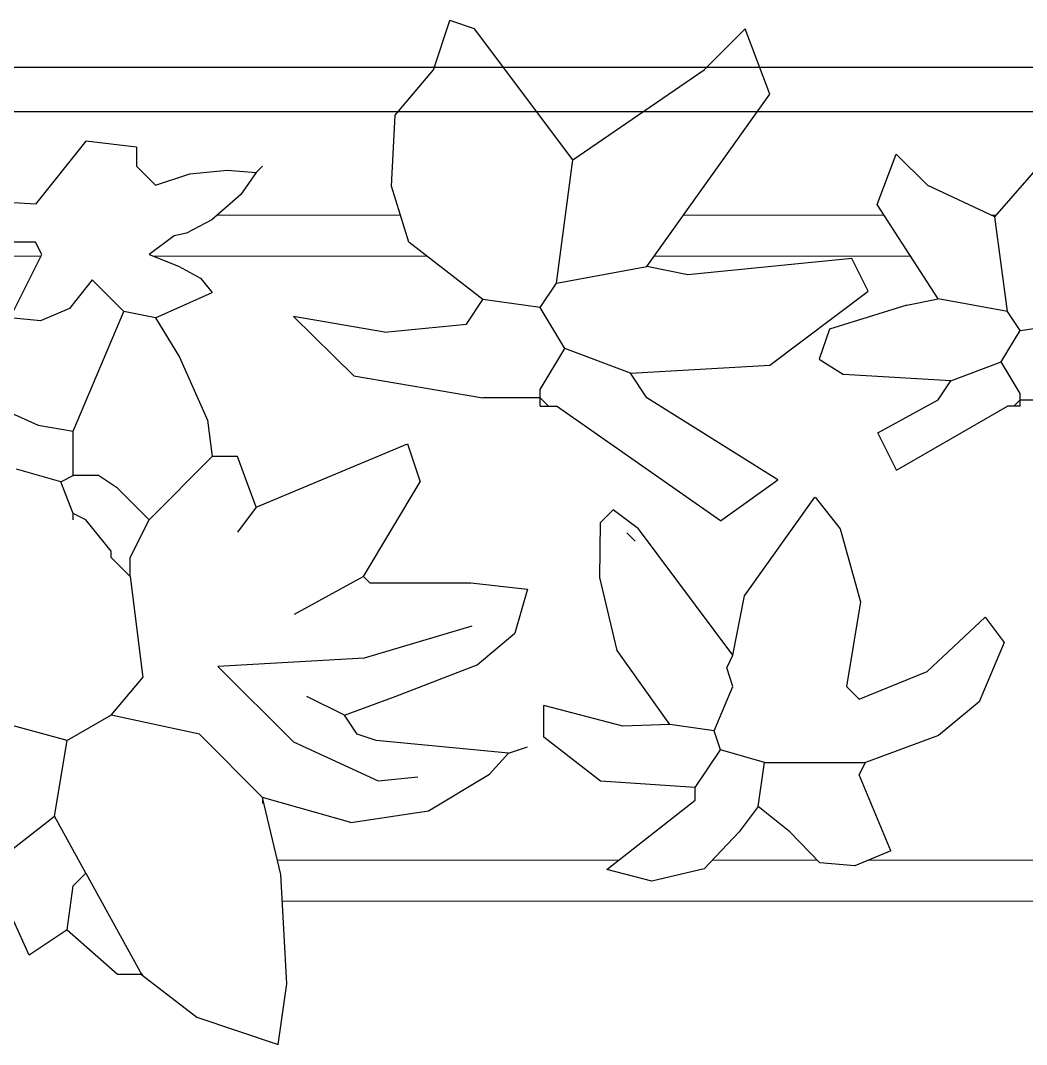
# Model space of a CAD drawing. Header units: millimetres. Extents: x 1227 to 9591, y 2506 to 9588.
# Drawn here: x 3931 to 4044.5, y 7426.9 to 7542.3 of the extents above; entities that cross this region are included whole.
import ezdxf

# ---------------------------------------------------------------- set-up
doc = ezdxf.new("R2010")
doc.units = ezdxf.units.MM
doc.layers.add('linee a vista', color=5, linetype='Continuous')
doc.layers.add('Plants', color=92, linetype='Continuous')
doc.layers.add('Pots', color=145, linetype='Continuous', lineweight=13)

# ---------------------------------------------------------------- blocks, each defined once
blk = doc.blocks.new('6')
at = {"layer": 'Plants'}
for p, q in [((5645.73, 14756.73), (5650.53, 14771.13)), ((5657.72, 14768.73), (5650.53, 14771.13)), ((5686.52, 14730.34), (5657.72, 14768.73)), ((5724.91, 14756.73), (5736.9, 14768.73)), ((5744.1, 14749.53), (5736.9, 14768.73)), ((5634.52, 14743.43), (5645.73, 14756.73)), ((5686.52, 14730.34), (5724.91, 14756.73)), ((5810, 14713.73), (5844.09, 14753.02)), ((5708.11, 14699.15), (5744.1, 14749.53)), ((5633.41, 14722.66), (5634.52, 14743.43)), ((5544.04, 14735.87), (5529.27, 14717.42)), ((5558.8, 14734.03), (5544.04, 14735.87)), ((5558.8, 14734.03), (5558.8, 14728.49)), ((5775.54, 14717.31), (5781.08, 14732.07)), ((5790.31, 14722.84), (5781.08, 14732.07)), ((5681.72, 14694.35), (5686.52, 14730.34)), ((5558.8, 14728.49), (5564.34, 14722.96)), ((5564.34, 14722.96), (5574.47, 14726.29)), ((5574.47, 14726.29), (5585.31, 14727.35)), ((5585.31, 14727.35), (5593.87, 14726.65)), ((5593.87, 14726.65), (5589.38, 14720.25)), ((5593.87, 14726.65), (5595.71, 14728.49)), ((5810, 14713.73), (5790.31, 14722.84)), ((5589.38, 14720.25), (5580.91, 14712.79)), ((5638.53, 14706.34), (5633.41, 14722.66)), ((5529.27, 14717.42), (5497.9, 14719.26)), ((5793.39, 14689.73), (5775.54, 14717.31)), ((5580.91, 14712.79), (5573.45, 14708.88)), ((5813.69, 14686.04), (5810, 14713.73)), ((5569.88, 14708.19), (5562.49, 14702.65)), ((5573.45, 14708.88), (5569.88, 14708.19)), ((5529.27, 14706.34), (5507.12, 14706.34)), ((5531.12, 14702.65), (5529.27, 14706.34)), ((5660.13, 14689.55), (5638.53, 14706.34)), ((5521.89, 14684.2), (5531.12, 14702.65)), ((5562.49, 14702.65), (5571.08, 14699.29)), ((5571.08, 14699.29), (5577.52, 14695.74)), ((5681.72, 14694.35), (5708.11, 14699.15)), ((5720.11, 14696.75), (5708.11, 14699.15)), ((5768.1, 14701.54), (5720.11, 14696.75)), ((5772.89, 14691.95), (5768.1, 14701.54)), ((5545.88, 14695.27), (5539.21, 14686.86)), ((5555.11, 14686.04), (5545.88, 14695.27)), ((5577.52, 14695.74), (5580.95, 14691.58)), ((5676.92, 14687.15), (5681.72, 14694.35)), ((5564.34, 14684.2), (5580.95, 14691.58)), ((5744.1, 14670.35), (5772.89, 14691.95)), ((5655.33, 14682.35), (5660.13, 14689.55)), ((5676.92, 14687.15), (5660.13, 14689.55)), ((5684.12, 14675.16), (5676.92, 14687.15)), ((5784.16, 14687.89), (5761.62, 14680.88)), ((5784.16, 14687.89), (5793.39, 14689.73)), ((5813.69, 14686.04), (5793.39, 14689.73)), ((5530.73, 14683.31), (5521.89, 14684.2)), ((5539.21, 14686.86), (5530.73, 14683.31)), ((5540.34, 14650.98), (5555.11, 14686.04)), ((5564.34, 14684.2), (5555.11, 14686.04)), ((5564.34, 14684.2), (5571.41, 14672.66)), ((5604.77, 14684.57), (5622.4, 14667.25)), ((5631.34, 14679.95), (5604.77, 14684.57)), ((5817.38, 14680.5), (5813.69, 14686.04)), ((5631.34, 14679.95), (5655.33, 14682.35)), ((5761.62, 14680.88), (5758.57, 14672.07)), ((5817.38, 14680.5), (5830.3, 14682.35)), ((5811.84, 14671.28), (5817.38, 14680.5)), ((5676.92, 14663.16), (5684.12, 14675.16)), ((5703.32, 14667.96), (5684.12, 14675.16)), ((5571.41, 14672.66), (5579.55, 14654.19)), ((5758.57, 14672.07), (5765.71, 14667.59)), ((5703.32, 14667.96), (5744.1, 14670.35)), ((5797.08, 14665.74), (5811.84, 14671.28)), ((5817.38, 14662.05), (5811.84, 14671.28)), ((5622.4, 14667.25), (5660.13, 14660.76)), ((5708.11, 14660.76), (5703.32, 14667.96)), ((5797.08, 14665.74), (5765.71, 14667.59)), ((5676.92, 14660.76), (5676.92, 14663.16)), ((5793.39, 14660.21), (5797.08, 14665.74)), ((5676.92, 14660.76), (5660.13, 14660.76)), ((5679.32, 14658.36), (5676.92, 14660.76)), ((5676.92, 14658.36), (5676.92, 14660.76)), ((5746.5, 14636.76), (5708.11, 14660.76)), ((5775.73, 14650.56), (5793.39, 14660.21)), ((5815.54, 14658.36), (5817.38, 14660.21)), ((5817.38, 14660.21), (5817.38, 14662.05)), ((5817.38, 14660.21), (5830.3, 14660.21)), ((5817.38, 14658.36), (5817.38, 14660.21)), ((5516.5, 14658.81), (5530.06, 14652.77)), ((5676.92, 14658.36), (5679.32, 14658.36)), ((5679.32, 14658.36), (5681.72, 14658.36)), ((5729.7, 14624.77), (5681.72, 14658.36)), ((5781.19, 14639.64), (5813.69, 14658.36)), ((5815.54, 14658.36), (5813.69, 14658.36)), ((5817.38, 14658.36), (5815.54, 14658.36)), ((5579.55, 14654.19), (5580.95, 14643.59)), ((5530.06, 14652.77), (5540.34, 14650.98)), ((5540.34, 14638.06), (5540.34, 14650.98)), ((5781.19, 14639.64), (5775.73, 14650.56)), ((5593.87, 14628.83), (5638.16, 14647.28)), ((5638.16, 14647.28), (5641.86, 14636.21)), ((5562.49, 14625.13), (5580.95, 14643.59)), ((5588.33, 14643.59), (5580.95, 14643.59)), ((5593.87, 14628.83), (5588.33, 14643.59)), ((5536.65, 14636.21), (5523.73, 14639.9)), ((5536.65, 14636.21), (5540.34, 14638.06)), ((5540.34, 14626.98), (5536.65, 14636.21)), ((5547.73, 14638.06), (5540.34, 14638.06)), ((5553.27, 14634.36), (5547.73, 14638.06)), ((5625.25, 14608.52), (5641.86, 14636.21)), ((5729.7, 14624.77), (5746.5, 14636.76)), ((5562.49, 14625.13), (5553.27, 14634.36)), ((5736.74, 14602.9), (5757.33, 14631.68)), ((5757.34, 14631.68), (5764.72, 14622.46)), ((5544.04, 14625.13), (5540.34, 14626.98)), ((5540.34, 14625.13), (5540.34, 14626.98)), ((5593.87, 14628.83), (5588.33, 14621.45)), ((5694.58, 14624.3), (5698.27, 14627.99)), ((5705.66, 14622.46), (5698.27, 14627.99)), ((5551.42, 14615.91), (5544.04, 14625.13)), ((5556.95, 14614.06), (5562.49, 14625.13)), ((5694.36, 14608.23), (5694.58, 14624.3)), ((5704.68, 14618.89), (5702.28, 14621.28)), ((5733.34, 14585.54), (5705.66, 14622.46)), ((5764.72, 14622.46), (5770.64, 14601.12)), ((5551.42, 14614.06), (5551.42, 14615.91)), ((5556.95, 14608.52), (5551.42, 14614.06)), ((5556.95, 14608.52), (5556.95, 14614.06)), ((5556.95, 14608.52), (5560.65, 14579)), ((5625.25, 14608.52), (5604.94, 14597.45)), ((5625.25, 14608.52), (5627.09, 14606.68)), ((5627.09, 14606.68), (5656.62, 14606.68)), ((5656.62, 14606.68), (5673.23, 14604.84)), ((5699.45, 14586.92), (5694.36, 14608.23)), ((5673.23, 14604.84), (5669.54, 14591.91)), ((5733.34, 14585.54), (5736.74, 14602.9)), ((5770.64, 14601.12), (5766.56, 14576.31)), ((5656.93, 14594.03), (5625.39, 14584.59)), ((5790.13, 14580.7), (5807.17, 14596.62)), ((5807.17, 14596.62), (5812.71, 14589.24)), ((5658.47, 14582.69), (5669.54, 14591.91)), ((5812.71, 14589.24), (5805.39, 14571.82)), ((5714.88, 14565.24), (5699.45, 14586.92)), ((5731.5, 14581.85), (5733.34, 14585.54)), ((5625.39, 14584.59), (5582.59, 14582.23)), ((5582.59, 14582.23), (5604.74, 14560.2)), ((5634.47, 14573.46), (5658.47, 14582.69)), ((5733.34, 14576.31), (5731.5, 14581.85)), ((5770.25, 14572.62), (5790.13, 14580.7)), ((5551.42, 14567.92), (5560.65, 14579)), ((5727.8, 14563.39), (5733.34, 14576.31)), ((5770.25, 14572.62), (5766.56, 14576.31)), ((5619.71, 14567.92), (5608.63, 14573.46)), ((5619.71, 14567.92), (5634.47, 14573.46)), ((5701.14, 14564.72), (5677.97, 14570.78)), ((5677.97, 14561.55), (5677.97, 14570.78)), ((5805.39, 14571.82), (5793.52, 14562.06)), ((5551.42, 14567.92), (5538.5, 14560.54)), ((5577.26, 14562.38), (5551.42, 14567.92)), ((5623.4, 14562.38), (5619.71, 14567.92)), ((5538.5, 14560.54), (5521.33, 14565.22)), ((5714.88, 14565.24), (5701.14, 14564.72)), ((5727.8, 14563.39), (5714.89, 14565.24)), ((5595.71, 14543.93), (5577.26, 14562.38)), ((5628.93, 14560.54), (5623.4, 14562.38)), ((5694.58, 14548.63), (5677.97, 14561.55)), ((5729.65, 14557.86), (5727.8, 14563.39)), ((5793.52, 14562.06), (5772.1, 14554.16)), ((5534.81, 14538.39), (5538.5, 14560.54)), ((5604.74, 14560.2), (5629.52, 14548.79)), ((5667.69, 14556.85), (5628.93, 14560.54)), ((5667.69, 14556.85), (5673.23, 14558.69)), ((5662.1, 14550.66), (5667.69, 14556.85)), ((5722.27, 14546.78), (5729.65, 14557.86)), ((5742.57, 14554.16), (5729.65, 14557.86)), ((5740.73, 14541.25), (5742.57, 14554.16)), ((5742.57, 14554.16), (5772.1, 14554.16)), ((5770.25, 14550.48), (5772.1, 14554.16)), ((5629.52, 14548.79), (5641.16, 14549.97)), ((5644.3, 14540.01), (5662.1, 14550.66)), ((5779.48, 14528.33), (5770.25, 14550.48)), ((5722.27, 14546.78), (5694.58, 14548.63)), ((5722.27, 14543.09), (5722.27, 14546.78)), ((5601.08, 14521.36), (5595.71, 14543.93)), ((5621.55, 14536.54), (5595.71, 14543.93)), ((5595.71, 14543.93), (5595.71, 14542.08)), ((5696.43, 14522.79), (5722.27, 14543.09)), ((5740.73, 14541.25), (5735.19, 14533.87)), ((5749.95, 14533.87), (5740.73, 14541.25)), ((5518.19, 14525.47), (5534.81, 14538.39)), ((5544.04, 14521.78), (5534.81, 14538.39)), ((5621.55, 14536.54), (5644.3, 14540.01)), ((5735.19, 14533.87), (5724.87, 14522.99)), ((5758.78, 14524.76), (5749.95, 14533.87)), ((5779.48, 14528.33), (5768.95, 14523.88)), ((5709.62, 14519.44), (5696.43, 14522.79)), ((5724.87, 14522.99), (5709.62, 14519.44)), ((5768.95, 14523.88), (5758.78, 14524.76)), ((5540.34, 14518.09), (5544.04, 14521.78)), ((5544.04, 14521.78), (5560.4, 14492.06)), ((5602.77, 14489.4), (5601.08, 14521.36)), ((5527.42, 14497.79), (5518.19, 14518.09)), ((5538.5, 14505.17), (5540.34, 14518.09)), ((5538.5, 14505.17), (5527.42, 14497.79)), ((5538.5, 14505.17), (5553.27, 14492.25)), ((5553.27, 14492.25), (5560.65, 14492.25)), ((5560.4, 14492.06), (5576.5, 14479.63)), ((5600.23, 14471.64), (5602.77, 14489.4)), ((5576.5, 14479.63), (5600.23, 14471.64))]:
    blk.add_line(p, q, dxfattribs=at)
blk = doc.blocks.new('24')
at = {"layer": 'Pots'}
for points in [[(5415.72, 14677.93), (5415.72, 14714.17), (5443.26, 14714.17)], [(5476.11, 14714.17), (5497.73, 14714.17)], [(5582.48, 14714.17), (5636.08, 14714.17)], [(5718.84, 14714.17), (5777.57, 14714.17)], [(5809.04, 14714.17), (5810.39, 14714.17)], [(5853.59, 14714.17), (5917.09, 14714.17)], [(6002, 14714.17), (6091.57, 14714.17), (6091.57, 14673.16)], [(5427.72, 14677.93), (5427.72, 14702.17), (5457.6, 14702.17)], [(5484.26, 14702.17), (5530.88, 14702.17)], [(5563.72, 14702.17), (5643.9, 14702.17)], [(5710.27, 14702.17), (5785.34, 14702.17)], [(5849.08, 14702.17), (5921.06, 14702.17)], [(5970.9, 14702.17), (6079.57, 14702.17), (6079.57, 14676.71)], [(6079.57, 14636.16), (6079.57, 14613.64)], [(5415.72, 14614.32), (5415.72, 14635.66)], [(6091.57, 14632.52), (6091.57, 14605.39)], [(5427.72, 14622.57), (5427.72, 14628.16)], [(5518.37, 14525.6), (5439.47, 14525.6)], [(5700.01, 14525.6), (5600.07, 14525.6)], [(5757.96, 14525.6), (5727.36, 14525.6)], [(5894.23, 14525.6), (5773.04, 14525.6)], [(6054.84, 14525.6), (5975.94, 14525.6)], [(5434.49, 14513.6), (5425.66, 14513.6)], [(5520.23, 14513.6), (5449.07, 14513.6)], [(5892.81, 14513.6), (5601.49, 14513.6)], [(6045.24, 14513.6), (5974.07, 14513.6)], [(6068.64, 14513.6), (6059.82, 14513.6)]]:
    blk.add_lwpolyline(points, dxfattribs=at)

msp = doc.modelspace()

# ---------------------------------------------------------------- linework, layer by layer
at = {"layer": 'linee a vista'}
for p, q in [((3473.681, 7537.092), (4202.409, 7537.092)), ((3478.681, 7532.092), (4197.409, 7532.092))]:
    msp.add_line(p, q, dxfattribs=at)

# ---------------------------------------------------------------- block references
at = {"xscale": 0.3856464888426193, "yscale": 0.3856464888426193, "zscale": 0.3856464888426193}
for name in ['6', '24']:
    msp.add_blockref(name, (1800.31, 1845.913), dxfattribs=at)

doc.saveas('drawing.dxf')
